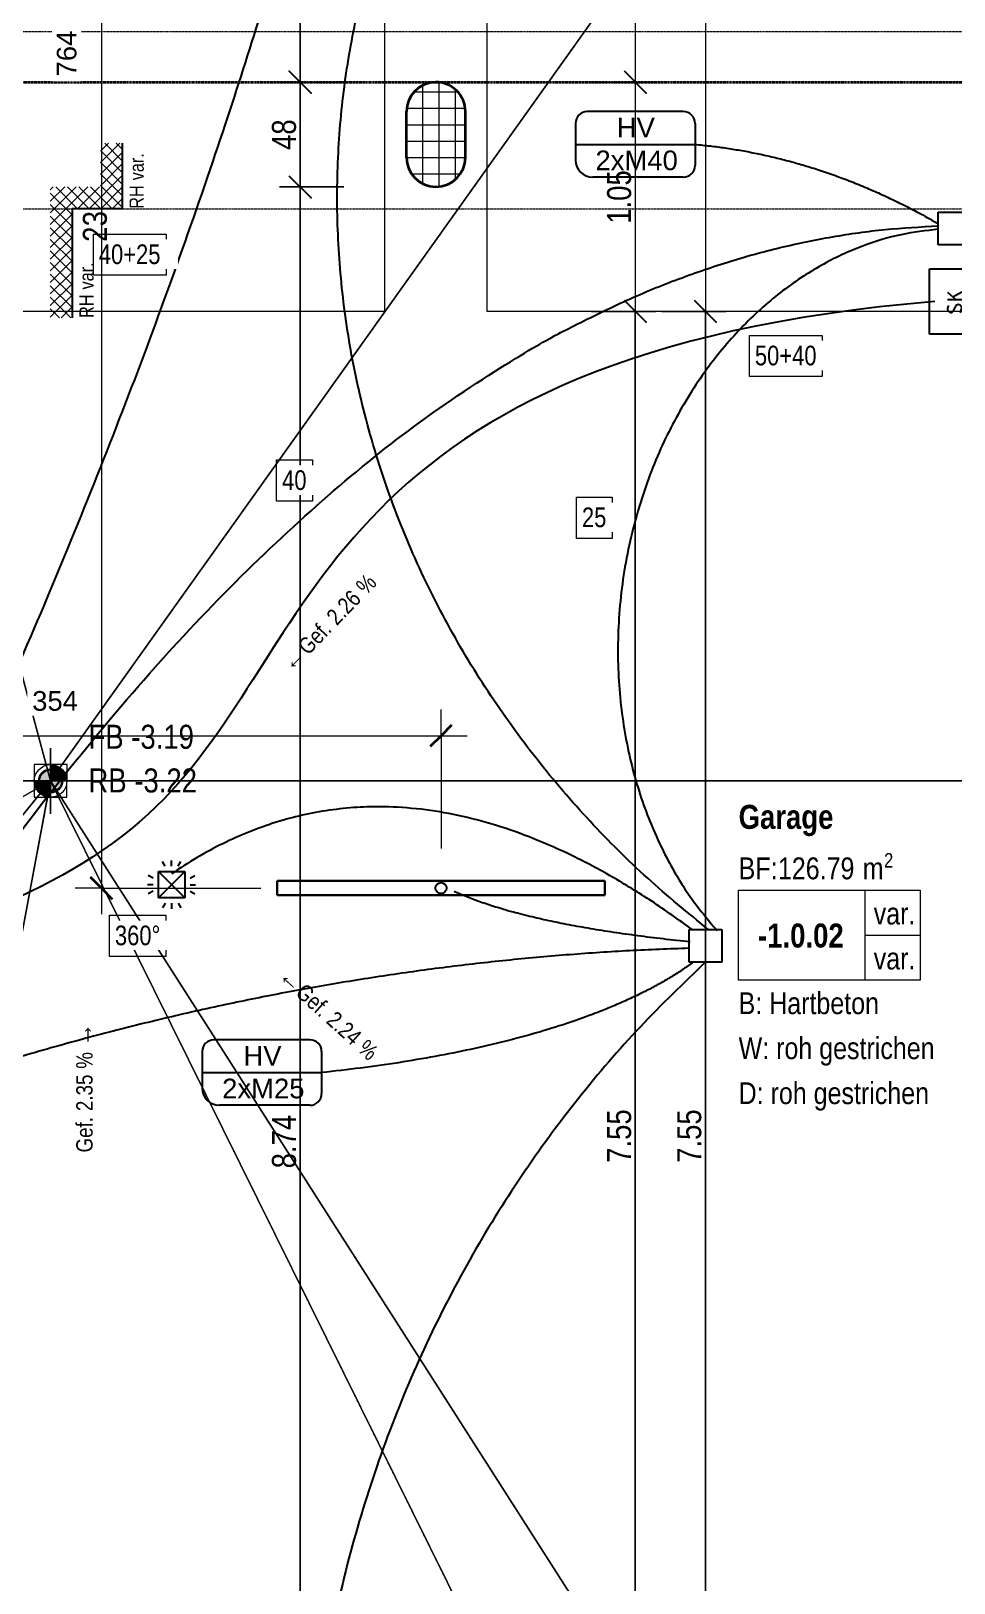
# Model space of a CAD drawing. Header units: millimetres. Extents: x -24363 to 26500, y -21894 to 23000.
# Drawn here: x 5220 to 9449, y -3673 to 3434 of the extents above; entities that cross this region are included whole.
import ezdxf

# ---------------------------------------------------------------- set-up
doc = ezdxf.new("R2010")
doc.units = ezdxf.units.MM
for name, pattern in [('IMPORT-Strich 3_1mm Kanten _3_', [4, 3, -1]), ('IMPORT-Strichpunkt 3_1_1mm Achsen _3_', [5, 3, -1, 0, -1]), ('IMPORT-Unsichtbare Linie _3_', [10000, 0, -10000, 0, 0])]:
    doc.linetypes.add(name, pattern=pattern)
for name, color, linetype, lineweight in [('020 Stützen Bauteilschraffuren Neu', 7, 'Continuous', 5), ('020 Stützen Neu', 7, 'Continuous', 5), ('027 Oberhalb Neu', 7, 'Continuous', 5), ('030 Bodenaufbauten Neu', 7, 'Continuous', 5), ('035 Decken Neu', 7, 'Continuous', 5), ('060 Möbel Einbau Neu', 7, 'Continuous', 5), ('080 Raum Innen Kontur Neu', 7, 'Continuous', 5), ('080 Raum Innen Text Neu', 7, 'Continuous', 5), ('080 Raum Innen Textrahmen Neu', 7, 'Continuous', 5), ('110 Bemassungen Ausführung Neu', 7, 'Continuous', 5), ('111 Bemassung Ausführung Koten Neu', 7, 'Continuous', 5), ('160 Beschriftungen Ausführung Neu', 7, 'Continuous', 5), ('320 Sanitär Neu', 7, 'Continuous', 5), ('Allgemeine Beschriftungen', 7, 'Continuous', 5), ('Bemaßungen', 7, 'Continuous', 9), ('Bemaßungen-50', 7, 'Continuous', 9), ('Elektrische Ausstattung', 7, 'Continuous', 5), ('Elektroinstallationen', 7, 'Continuous', 5), ('Geschossdecken', 7, 'Continuous', 5), ('Kabel', 7, 'Continuous', 5), ('Leuchten', 7, 'Continuous', 5), ('Lichtschalter', 7, 'Continuous', 5), ('Stützen', 7, 'Continuous', 5), ('Tragwerksstützen', 7, 'Continuous', 5)]:
    doc.layers.add(name, color=color, linetype=linetype, lineweight=lineweight)
doc.layers.add('5773_100 Untergeschoss_dwg', color=7, linetype='Continuous', lineweight=5, true_color=0x767676)
doc.layers.add('Detailelemente', color=1, linetype='Continuous', lineweight=25, true_color=0xff0000)
doc.styles.add('Arial', font='arial.ttf', dxfattribs={"height": 77.205882})
doc.styles.add('Arial Narrow', font='ARIALN.TTF', dxfattribs={"height": 110.000002})
doc.styles.add('Arial Narrow_11', font='ARIALN.TTF', dxfattribs={"height": 66})
doc.styles.add('Arial Narrow_2', font='ARIALN.TTF', dxfattribs={"height": 110})
doc.styles.add('Arial Narrow_4', font='ARIALN.TTF', dxfattribs={"height": 75})
doc.styles.add('Arial Narrow_5', font='ARIALN.TTF', dxfattribs={"height": 75.000033})
doc.styles.add('Arial Narrow_8', font='ARIALN.TTF', dxfattribs={"height": 65})
doc.styles.add('Arial Narrow_9', font='ARIALN.TTF', dxfattribs={"height": 100})
doc.styles.add('Arial Narrow_B', font='ARIALNB.TTF', dxfattribs={"height": 110})
doc.styles.add('Arial_1', font='arial.ttf', dxfattribs={"height": 77.088675})
doc.styles.add('Arial_5', font='arial.ttf', dxfattribs={"height": 90})
doc.styles.add('Arial_6', font='arial.ttf', dxfattribs={"width": 0.8, "height": 90})
doc.dimstyles.new('Diagonal_-_1_8_mm_Arial', dxfattribs={"dimscale": 304.8, "dimtxt": 91.823346, "dimasz": 0.328084, "dimexe": 0.393701, "dimexo": 0.246063, "dimgap": 0.287073, "dimtad": 1, "dimdec": 0, "dimlfac": 0.1, "dimzin": 0, "dimdsep": 46, "dimtxsty": 'Arial_5', "dimblk1": 'OBLIQUE', "dimblk2": 'OBLIQUE', "dimsah": 1, "dimcen": 0.09, "dimdle": 0.393701, "dimadec": 3, "dimazin": 2, "dimtfac": 1, "dimtdec": 4, "dimtix": 1, "dimtmove": 0, "dimatfit": 3, "dimfxl": 1, "dimtvp": 1, "dimtfill": 1, "dimtolj": 1, "dimtzin": 0, "dimarcsym": 2})

# ---------------------------------------------------------------- blocks, each defined once
blk = doc.blocks.new('DirectShape - Modell_Elektroplaner_002-17024456-UG')
at = {"layer": 'Geschossdecken', "color": 251, "true_color": 0x666666}
for p, q in [((7096.8, -250), (2000, -7400)), ((2000, -7400), (251.5, -930.7))]:
    blk.add_line(p, q, dxfattribs=at)
blk = doc.blocks.new('DirectShape - Dach-174-17024457-UG')
blk.add_blockref('DirectShape - Modell_Elektroplaner_002-17024456-UG', (0, 0))
blk = doc.blocks.new('DirectShape - Modell_Elektroplaner_002-17024472-UG')
at = {"layer": 'Geschossdecken', "color": 251, "true_color": 0x666666}
for p, q in [((91.6, 75.4), (2441.6, 2010.2)), ((2441.6, 2010.2), (1301.9, -818.4))]:
    blk.add_line(p, q, dxfattribs=at)
blk = doc.blocks.new('DirectShape - Dach-203-17024473-UG')
blk.add_blockref('DirectShape - Modell_Elektroplaner_002-17024472-UG', (0, 0))
blk = doc.blocks.new('DirectShape - Modell_Elektroplaner_002-17024491-UG')
at = {"layer": 'Geschossdecken', "color": 251, "true_color": 0x666666}
for p, q in [((1468.1, 1575.6), (-1208.1, -9717.4)), ((-1208.1, -9717.4), (0, 0))]:
    blk.add_line(p, q, dxfattribs=at)
blk = doc.blocks.new('DirectShape - Dach-165-17024492-UG')
blk.add_blockref('DirectShape - Modell_Elektroplaner_002-17024491-UG', (0, 0))
blk = doc.blocks.new('DirectShape - Modell_Elektroplaner_002-17024652-UG')
at = {"layer": 'Geschossdecken', "color": 251, "true_color": 0x666666}
for p, q in [((6276.6, 5354.1), (3423.4, -4013.2)), ((3423.4, -4013.2), (0, 0))]:
    blk.add_line(p, q, dxfattribs=at)
blk = doc.blocks.new('DirectShape - Dach-168-17024653-UG')
blk.add_blockref('DirectShape - Modell_Elektroplaner_002-17024652-UG', (0, 0))
blk = doc.blocks.new('DirectShape - Modell_Elektroplaner_002-17024805-UG')
at = {"layer": 'Geschossdecken', "color": 251, "true_color": 0x666666}
for p, q in [((1482.3, 22.7), (2775.8, -1515.8)), ((2775.8, -1515.8), (104.1, -56.8))]:
    blk.add_line(p, q, dxfattribs=at)
blk = doc.blocks.new('DirectShape - Dach-204-17024806-UG')
blk.add_blockref('DirectShape - Modell_Elektroplaner_002-17024805-UG', (0, 0))
blk = doc.blocks.new('DirectShape - Modell_Elektroplaner_002-17024929-UG')
at = {"layer": 'Geschossdecken', "color": 251, "true_color": 0x666666}
for p, q in [((190.7, 164), (1516.5, 1303.9)), ((1516.5, 1303.9), (834.2, -586.7))]:
    blk.add_line(p, q, dxfattribs=at)
blk = doc.blocks.new('DirectShape - Dach-205-17024930-UG')
blk.add_blockref('DirectShape - Modell_Elektroplaner_002-17024929-UG', (0, 0))
blk = doc.blocks.new('DirectShape - Modell_Elektroplaner_002-17025032-UG')
at = {"layer": 'Geschossdecken', "color": 251, "true_color": 0x666666}
for p, q in [((0, 0), (3465.1, 3977.2)), ((3465.1, 3977.2), (5508, -4562.5))]:
    blk.add_line(p, q, dxfattribs=at)
blk = doc.blocks.new('DirectShape - Dach-173-17025033-UG')
blk.add_blockref('DirectShape - Modell_Elektroplaner_002-17025032-UG', (0, 0))
blk = doc.blocks.new('DirectShape - Modell_Elektroplaner_002-17025038-UG')
at = {"layer": 'Geschossdecken', "color": 251, "true_color": 0x666666}
for p, q in [((3874.2, 4933.8), (1255.5, -1234.8)), ((1255.5, -1234.8), (-119.9, -155.3))]:
    blk.add_line(p, q, dxfattribs=at)
blk = doc.blocks.new('DirectShape - Dach-172-17025039-UG')
blk.add_blockref('DirectShape - Modell_Elektroplaner_002-17025038-UG', (0, 0))
blk = doc.blocks.new('DirectShape - Modell_Elektroplaner_002-17025104-UG')
at = {"layer": 'Geschossdecken', "color": 251, "true_color": 0x666666}
for p, q in [((5275, -10650), (123.8, -250)), ((5837.9, -7652.8), (5275, -10650))]:
    blk.add_line(p, q, dxfattribs=at)
blk = doc.blocks.new('DirectShape - Dach-166-17025105-UG')
blk.add_blockref('DirectShape - Modell_Elektroplaner_002-17025104-UG', (0, 0))
blk = doc.blocks.new('DirectShape - Modell_Elektroplaner_002-17024703-UG')
at = {"layer": 'Tragwerksstützen', "color": 253, "true_color": 0xa3a3a3}
for p, q in [((-58.6, 226.6), (-84.2, 210.5)), ((-30, 236.6), (-58.6, 226.6)), ((0, 240), (-30, 236.6)), ((30, 236.6), (0, 240)), ((58.6, 226.6), (30, 236.6)), ((84.2, 210.5), (58.6, 226.6)), ((-121.6, 163.6), (-131.6, 135)), ((-105.5, 189.2), (-121.6, 163.6)), ((-84.2, 210.5), (-105.5, 189.2)), ((105.5, 189.2), (84.2, 210.5)), ((121.6, 163.6), (105.5, 189.2)), ((131.6, 135), (121.6, 163.6)), ((-131.6, 135), (-135, 105)), ((-135, 105), (-135, -105)), ((135, 105), (131.6, 135)), ((135, -105), (135, 105)), ((-135, -105), (-131.6, -135)), ((-131.6, -135), (-121.6, -163.6)), ((121.6, -163.6), (131.6, -135)), ((131.6, -135), (135, -105)), ((-121.6, -163.6), (-105.5, -189.2)), ((-105.5, -189.2), (-84.2, -210.5)), ((-84.2, -210.5), (-58.6, -226.6)), ((58.6, -226.6), (84.2, -210.5)), ((84.2, -210.5), (105.5, -189.2)), ((105.5, -189.2), (121.6, -163.6)), ((-58.6, -226.6), (-30, -236.6)), ((-30, -236.6), (0, -240)), ((0, -240), (30, -236.6)), ((30, -236.6), (58.6, -226.6))]:
    blk.add_line(p, q, dxfattribs=at)
blk = doc.blocks.new('DirectShape - Stütze-003-17009866-UG')
blk.add_blockref('DirectShape - Modell_Elektroplaner_002-17024703-UG', (0, 0))
blk = doc.blocks.new('DirectShape - Stütze Tiefgarage_27x48 cm 270 x 480-17051227-UG')
at = {"layer": 'Tragwerksstützen', "color": 253, "true_color": 0xa3a3a3}
for p, q in [((-58.6, 226.6), (-84.2, 210.5)), ((-30, 236.6), (-58.6, 226.6)), ((0, 240), (-30, 236.6)), ((30, 236.6), (0, 240)), ((58.6, 226.6), (30, 236.6)), ((84.2, 210.5), (58.6, 226.6)), ((-121.6, 163.6), (-131.6, 135)), ((-105.5, 189.2), (-121.6, 163.6)), ((-84.2, 210.5), (-105.5, 189.2)), ((105.5, 189.2), (84.2, 210.5)), ((121.6, 163.6), (105.5, 189.2)), ((131.6, 135), (121.6, 163.6)), ((-131.6, 135), (-135, 105)), ((-135, 105), (-135, -105)), ((135, 105), (131.6, 135)), ((135, -105), (135, 105)), ((-135, -105), (-131.6, -135)), ((-131.6, -135), (-121.6, -163.6)), ((121.6, -163.6), (131.6, -135)), ((131.6, -135), (135, -105)), ((-121.6, -163.6), (-105.5, -189.2)), ((-105.5, -189.2), (-84.2, -210.5)), ((-84.2, -210.5), (-58.6, -226.6)), ((58.6, -226.6), (84.2, -210.5)), ((84.2, -210.5), (105.5, -189.2)), ((105.5, -189.2), (121.6, -163.6)), ((-58.6, -226.6), (-30, -236.6)), ((-30, -236.6), (0, -240)), ((0, -240), (30, -236.6)), ((30, -236.6), (58.6, -226.6))]:
    blk.add_line(p, q, dxfattribs=at)
blk = doc.blocks.new('DirectShape - Stütze Tiefgarage_27x48 cm 270 x 480-17051228-UG')
blk.add_blockref('DirectShape - Stütze Tiefgarage_27x48 cm 270 x 480-17051227-UG', (0, 0))
blk = doc.blocks.new('Modell_Elektroplaner_002_ifc-1-UG')
at = {"layer": 'Geschossdecken', "color": 251, "lineweight": 5, "true_color": 0x666666}
for name, p, rotation in [('DirectShape - Dach-174-17024457-UG', (3310, 7400), 359.999751747052), ('DirectShape - Dach-173-17025033-UG', (10585, 0), 131.0636386928433), ('DirectShape - Dach-172-17025039-UG', (3560, 196.2), 38.12629353077551), ('DirectShape - Dach-168-17024653-UG', (10585, 0), 229.5347254273429), ('DirectShape - Dach-205-17024930-UG', (3310, 0), 319.3113811496805), ('DirectShape - Dach-204-17024806-UG', (3310, -2450), 79.41243191358883), ('DirectShape - Dach-203-17024473-UG', (3310, -2450), 11.30968671985262), ('DirectShape - Dach-165-17024492-UG', (10585, -8250), 219.6808764843296), ('DirectShape - Dach-166-17025105-UG', (10585, -10650), 179.999751747052)]:
    blk.add_blockref(name, p, dxfattribs=dict(at, rotation=rotation))
at = {"layer": 'Stützen', "color": 251, "lineweight": 5, "true_color": 0x666666, "rotation": 179.999751747052}
blk.add_blockref('DirectShape - Stütze Tiefgarage_27x48 cm 270 x 480-17051228-UG', (7075, 2960), dxfattribs=at)
at = {"layer": 'Tragwerksstützen', "color": 251, "lineweight": 5, "true_color": 0x666666, "rotation": 179.999751747052}
blk.add_blockref('DirectShape - Stütze-003-17009866-UG', (7075, 2960), dxfattribs=at)
blk = doc.blocks.new('tin_LED_Lichtleiste - Lichtleiste LED 150-17546090-UG')
at = {"layer": 'Leuchten', "color": 150, "lineweight": 25, "true_color": 0x007fff}
for p, q in [((750, 32.5), (-750, 32.5)), ((-750, 32.5), (-750, -32.5)), ((-750, 32.5), (750, 32.5)), ((-750, -32.5), (-750, 32.5)), ((750, -32.5), (750, 32.5)), ((750, 32.5), (750, -32.5)), ((-750, -32.5), (750, -32.5)), ((750, -32.5), (-750, -32.5))]:
    blk.add_line(p, q, dxfattribs=at)
blk.add_circle((0, 0), 25, dxfattribs=at)
blk = doc.blocks.new('tin_Schlaufdose_Flaeche_Decke - 250x180x120-V11-UG')
at = {"layer": 'Elektrische Ausstattung', "color": 94, "lineweight": 25, "true_color": 0x00a500}
for p, q in [((-150, 115), (150, 115)), ((-150, -115), (-150, 115)), ((150, 115), (150, -115)), ((-42.1, 4.1), (-20.9, -6.5)), ((7.5, -33.3), (7.5, 31.4)), ((43.5, 31.4), (7.5, -8.1)), ((21.4, 7.1), (43.9, -33.3)), ((150, -115), (-150, -115))]:
    blk.add_line(p, q, dxfattribs=at)
for centre, radius, start, end in [((-35.5, 17), 14.5, 166.68005, 242.94945), ((-35.5, 17), 14.4, 90.77116, 166.80591), ((-36, -17.5), 48.9, 67.89556, 89.59555), ((-26.8, 7.6), 40.9, 235.43154, 268.51932), ((-28.4, -18.9), 14.4, 272.50152, 346.80592), ((-28.5, -18.8), 14.5, 346.68006, 58.22264)]:
    blk.add_arc(centre, radius, start, end, dxfattribs=at)
blk = doc.blocks.new('tin_Abzweigdose_Flaeche_Decke - 115x115x115-V12-UG')
at = {"layer": 'Detailelemente'}
for p, q in [((-75, 75), (75, 75)), ((-75, -75), (-75, 75)), ((75, 75), (75, -75)), ((75, -75), (-75, -75))]:
    blk.add_line(p, q, dxfattribs=at)
blk = doc.blocks.new('tin_Abzweigdose_Flaeche_Decke - 115x115x115-18254457-UG')
at = {"layer": 'Detailelemente', "color": 150, "true_color": 0x007fff}
for p, q in [((-75, 75), (75, 75)), ((-75, -75), (-75, 75)), ((75, 75), (75, -75)), ((75, -75), (-75, -75))]:
    blk.add_line(p, q, dxfattribs=at)
blk = doc.blocks.new('tin_Beschriftung_Verweis_2 Zeilen - Verteilung_ Leerrohr-18176638-UG')
at = {"layer": 'Elektroinstallationen', "color": 150, "lineweight": 25, "true_color": 0x007fff}
for p, q in [((220, 150), (-220, 150)), ((-273.6, 96.4), (-273.6, -71.4)), ((273.6, 96.4), (273.6, -96.4)), ((-273.6, 0), (273.6, 0)), ((220, -150), (-195, -150))]:
    blk.add_line(p, q, dxfattribs=at)
for centre, radius, start, end in [((-220, 96.4), 53.6, 90, 180), ((220, 96.4), 53.6, 360, 90), ((-195, -71.4), 78.6, 180, 270), ((220, -96.4), 53.6, 270, 0)]:
    blk.add_arc(centre, radius, start, end, dxfattribs=at)
blk = doc.blocks.new('tin_PIR_Decke - PIR Decke 360-18097434-UG')
at = {"layer": 'Lichtschalter', "color": 150, "lineweight": 25, "true_color": 0x007fff}
for p, q in [((-30, 85), (-42.5, 106.7)), ((0, 85), (0, 110)), ((30, 85), (42.5, 106.7)), ((-85, 0), (-110, 0)), ((-85, 30), (-106.7, 42.5)), ((-60.3, 60), (60, 60)), ((-60.3, 60), (60, -60.3)), ((-60, -60.3), (-60, 60)), ((60, 59.7), (-60, -60.3)), ((60, 60), (60, -60.3)), ((85, 30), (106.7, 42.5)), ((85, 0), (110, 0)), ((-85, -30), (-106.7, -42.5)), ((60, -60), (-60, -60)), ((85, -30), (106.7, -42.5)), ((-30, -85), (-42.5, -106.7)), ((0, -85), (0, -110)), ((30, -85), (42.5, -106.7))]:
    blk.add_line(p, q, dxfattribs=at)
blk = doc.blocks.new('tin_Beschriftung_Verweis_2 Zeilen - Verteilung_ Leerrohr-18176771-UG')
at = {"layer": 'Elektroinstallationen', "color": 1, "lineweight": 25, "true_color": 0xff0000}
for p, q in [((220, 150), (-220, 150)), ((-273.6, 96.4), (-273.6, -71.4)), ((273.6, 96.4), (273.6, -96.4)), ((-273.6, 0), (273.6, 0)), ((220, -150), (-195, -150))]:
    blk.add_line(p, q, dxfattribs=at)
for centre, radius, start, end in [((-220, 96.4), 53.6, 90, 180), ((220, 96.4), 53.6, 360, 90), ((-195, -71.4), 78.6, 180, 270), ((220, -96.4), 53.6, 270, 0)]:
    blk.add_arc(centre, radius, start, end, dxfattribs=at)
blk = doc.blocks.new('5773_100 Untergeschoss_dwg-17512464-UG')
at = {"layer": '020 Stützen Bauteilschraffuren Neu', "true_color": 0x808080}
h = blk.add_hatch(dxfattribs=at)
h.set_pattern_fill('FP_22', color=8, style=0, pattern_type=2)
h.set_pattern_definition([(105.551, (5920.53, 4611.07), (72.254, 20.107), []), (15.551, (5920.53, 4611.07), (-20.107, 72.254), [])])
h.paths.add_polyline_path([(6086.8, 4517.2), (6119.2, 4531), (6147, 4552.7), (6168.1, 4580.9), (6181.3, 4613.6), (6185.6, 4648.6), (6180.6, 4683.5), (6124.3, 4885.8), (6110.5, 4918.2), (6088.8, 4945.9), (6060.7, 4967.1), (6028, 4980.3), (5993, 4984.6), (5958.1, 4979.6), (5925.7, 4965.8), (5897.9, 4944.1), (5876.7, 4915.9), (5863.6, 4883.3), (5859.3, 4848.3), (5864.2, 4813.4), (5920.5, 4611.1), (5934.3, 4578.6), (5956, 4550.9), (5984.2, 4529.7), (6016.9, 4516.5), (6051.9, 4512.3), (6062.2, 4513.7)])
at = {"layer": '111 Bemassung Ausführung Koten Neu'}
for points in [[(5187.9, 1443.7), (5174.7, 1469.8), (5152.5, 1488.9), (5124.7, 1498), (5095.5, 1495.8), (5115.6, 1423.6)], [(5135.7, 1351.3), (5115.6, 1423.6), (5043.4, 1403.5), (5057.4, 1376.7), (5078.7, 1358.3), (5106.5, 1349.1)]]:
    blk.add_hatch(color=256, dxfattribs=at).paths.add_polyline_path(points)
at = {"layer": '160 Beschriftungen Ausführung Neu', "true_color": 0x999999}
h = blk.add_hatch(dxfattribs=at)
h.set_pattern_fill('FP_17', color=253, style=0, pattern_type=2)
h.set_pattern_definition([(150.551, (4532.18, 3980.787), (18.4368, 32.6548), []), (60.551, (4532.18, 3980.787), (-32.6548, 18.4368), [])])
h.paths.add_polyline_path([(4545.8, 3465.6), (4642.1, 3492.4), (4508.1, 3974.1), (4729.7, 4035.7), (4649.2, 4324.8), (4552.9, 4298), (4606.5, 4105.3), (4384.9, 4043.6)])
at = {"layer": '320 Sanitär Neu', "true_color": 0x002600}
h = blk.add_hatch(color=98, dxfattribs=at)
h.paths.add_polyline_path([(5130.4, 1370.6), (5143.6, 1376.2), (5154.9, 1385.1), (5163.5, 1396.5), (5169.1, 1411.7), (5170.6, 1424.1), (5168.6, 1438.3), (5163, 1451.5), (5154.1, 1462.9), (5142.7, 1471.5), (5129.3, 1476.9), (5115.1, 1478.6), (5100.9, 1476.6), (5087.7, 1471), (5076.3, 1462.1), (5067.7, 1450.6), (5062.4, 1437.3), (5060.6, 1423.1), (5062.6, 1408.8), (5068.2, 1395.6), (5077.1, 1384.3), (5088.6, 1375.7), (5101.9, 1370.3), (5116.1, 1368.6)])
h.paths.add_polyline_path([(5129, 1375.4), (5116.1, 1373.6), (5103.1, 1375.2), (5091, 1380.1), (5080.6, 1387.9), (5072.6, 1398.2), (5067.4, 1410.2), (5065.6, 1423.1), (5067.2, 1436.1), (5072.1, 1448.2), (5079.9, 1458.6), (5090.2, 1466.6), (5102.2, 1471.8), (5115.1, 1473.6), (5128.1, 1472), (5140.2, 1467.1), (5150.6, 1459.3), (5158.7, 1449), (5163.8, 1437), (5165.6, 1424.1), (5163.7, 1410.2), (5159.2, 1399), (5151.3, 1388.6), (5141, 1380.5)])
for points in [[(5075.1, 1386.4), (5080.6, 1387.9), (5072.6, 1398.2), (5067.4, 1410.2), (5065.6, 1423.1), (5067.2, 1436.1), (5061.7, 1434.5), (5060.6, 1421.6), (5062.6, 1408.8), (5067.5, 1396.9)], [(5129, 1375.4), (5141, 1380.5), (5151.3, 1388.6), (5159.2, 1399), (5164, 1411.1), (5165.6, 1424.1), (5163.8, 1437), (5158.7, 1449), (5150.6, 1459.3), (5140.2, 1467.1), (5128.1, 1472), (5115.1, 1473.6), (5102.2, 1471.8), (5090.2, 1466.6), (5079.9, 1458.6), (5072.1, 1448.2), (5067.2, 1436.1), (5065.6, 1423.1), (5067.4, 1410.2), (5072.6, 1398.2), (5081.4, 1387.3), (5091, 1380.1), (5103.1, 1375.2), (5116.1, 1373.6)]]:
    blk.add_hatch(color=98, dxfattribs=at).paths.add_polyline_path(points)
at = {"layer": '020 Stützen Neu', "lineweight": 35}
for p, q in [((6124.3, 4885.8), (6180.6, 4683.5)), ((5920.5, 4611.1), (5864.2, 4813.4))]:
    blk.add_line(p, q, dxfattribs=at)
for centre, start, end in [((5994.3, 4849.6), 105.551, 195.551), ((5994.3, 4849.6), 15.551, 105.551), ((6050.6, 4647.3), 285.551, 15.551), ((6050.6, 4647.3), 195.551, 285.551)]:
    blk.add_arc(centre, 135, start, end, dxfattribs=at)
at = {"layer": '027 Oberhalb Neu', "linetype": 'IMPORT-Strichpunkt 3_1_1mm Achsen _3_', "flags": 128}
blk.add_lwpolyline([(9518.8, 6209.3), (-11314.6, 411.7), (-11271.7, 257.5), (-14653.2, -683.5), (-11940.1, -10433), (-10533.5, -10041.6)], dxfattribs=at)
at = {"layer": '027 Oberhalb Neu', "linetype": 'IMPORT-Strichpunkt 3_1_1mm Achsen _3_', "lineweight": 35, "flags": 128}
blk.add_lwpolyline([(-11925.8, -9439.8), (-14311, -868.5), (-10968.1, 61.8), (-11021.7, 254.4), (9580.5, 5987.7)], dxfattribs=at)
at = {"layer": '030 Bodenaufbauten Neu', "color": 8, "linetype": 'IMPORT-Unsichtbare Linie _3_', "true_color": 0x808080, "flags": 128}
for points in [[(6970.4, 9361.4), (8108.9, 9678.3), (5115.6, 1423.6), (3694.8, 1.9), (3429.7, 954.4), (2571.1, 4039.8)], [(4152, -774.2), (5115.6, 1423.6), (12866.4, -7214.7), (5115.6, 1423.6), (1693.8, 7192.4), (1512.8, 7842.7), (6874.1, 9334.7)], [(2571.1, 4039.8), (2573.3, 4037.7), (3431.2, 954.8), (3429.7, 954.4), (5115.6, 1423.6), (1693.8, 7192.4), (3429.7, 954.4), (5115.6, 1423.6), (12409.3, -5110.2), (5115.6, 1423.6), (3694.8, 1.9), (3732.6, -134.2), (3491.8, -201.2), (3845.7, -1472.9), (4058.8, -986.9)], [(4152, -774.2), (5115.6, 1423.6), (5928, -8023.2)]]:
    blk.add_lwpolyline(points, dxfattribs=at)
for points in [[(10197.5, 2837.8), (5115.6, 1423.6), (8108.9, 9678.3), (8280.6, 9726.1)], [(12409.3, -5110.2), (12650.1, -5043.2), (13293.6, -7355.3), (13052.7, -7422.3), (12409.3, -5110.2), (12985.7, -7181.5), (12866.4, -7214.7), (6217.9, -9064.9), (5928, -8023.2), (5115.6, 1423.6), (10197.5, 2837.8)]]:
    blk.add_lwpolyline(points, close=True, dxfattribs=at)
at = {"layer": '035 Decken Neu', "linetype": 'IMPORT-Strichpunkt 3_1_1mm Achsen _3_', "flags": 128}
blk.add_lwpolyline([(2424.8, 3633.1), (2486.4, 3411.5), (9495.1, 5361.9), (8213.6, 9966.9), (6903.4, 9602.3)], dxfattribs=at)
at = {"layer": '035 Decken Neu', "linetype": 'IMPORT-Strich 3_1mm Kanten _3_', "flags": 128}
for points in [[(13052.7, -7422.3), (5115.6, 1423.6), (8213.6, 9966.9)], [(3188.8, 887.4), (3429.7, 954.4), (5115.6, 1423.6), (1204.9, 8016.5)], [(10197.5, 2837.8), (5115.6, 1423.6), (6044.1, -9372.7)]]:
    blk.add_lwpolyline(points, dxfattribs=at)
at = {"layer": '060 Möbel Einbau Neu', "flags": 128}
blk.add_lwpolyline([(6970.4, 9361.4), (7919.3, 9625.5), (9259.8, 4808.6), (6466, 4031.1), (5125.5, 8848)], dxfattribs=at)
blk.add_lwpolyline([(1878.9, 7944.6), (4672.7, 8722), (6013.2, 3905.1), (3219.4, 3127.6)], close=True, dxfattribs=at)
at = {"layer": '080 Raum Innen Kontur Neu', "color": 9, "true_color": 0xc0c0c0}
for p, q in [((6124.3, 4885.8), (6180.6, 4683.5)), ((5920.5, 4611.1), (5864.2, 4813.4))]:
    blk.add_line(p, q, dxfattribs=at)
for centre, start, end in [((5994.3, 4849.6), 105.551, 195.551), ((5994.3, 4849.6), 15.551, 105.551), ((6050.6, 4647.3), 285.551, 15.551), ((6050.6, 4647.3), 195.551, 285.551)]:
    blk.add_arc(centre, 135, start, end, dxfattribs=at)
at = {"layer": '080 Raum Innen Textrahmen Neu'}
for p, q in [((8842.9, 1941.8), (8953.2, 1545.1)), ((8898, 1743.5), (9143.5, 1811.8))]:
    blk.add_line(p, q, dxfattribs=at)
at = {"layer": '080 Raum Innen Textrahmen Neu', "flags": 128}
blk.add_lwpolyline([(8286.3, 1786.9), (9088.3, 2010.1), (9198.7, 1613.4), (8396.7, 1390.3)], close=True, dxfattribs=at)
at = {"layer": '110 Bemassungen Ausführung Neu', "color": 254, "true_color": 0xcccccc}
for p, q in [((6645.5, 5170.9), (6928.5, 5249.7)), ((5268.6, 4787.8), (5551.6, 4866.5)), ((7236.5, 4245.5), (7519.5, 4324.3)), ((6927, 4159.4), (7210, 4238.1))]:
    blk.add_line(p, q, dxfattribs=at)
at = {"layer": '110 Bemassungen Ausführung Neu', "color": 254, "true_color": 0xcccccc, "flags": 128}
for points in [[(6068.6, 9188.3), (6088.7, 9116.1), (7429.2, 4299.1), (9453.3, -2974.5), (7429.2, 4299.1)], [(5759.1, 9102.2), (5779.2, 9030), (6838.2, 5224.6), (7119.7, 4213), (9143.8, -3060.6), (9438.8, -4120.3), (9143.8, -3060.6)], [(6088.7, 9116.1), (7429.2, 4299.1), (9453.3, -2974.5), (10793.8, -7791.4), (9453.3, -2974.5), (10793.8, -7791.4), (10860.8, -8032.3), (10968.1, -8417.7)], [(5779.2, 9030), (6838.2, 5224.6), (7119.7, 4213), (9143.8, -3060.6), (7119.7, 4213)], [(4279.8, 8690.5), (4299.9, 8618.3), (5358.9, 4812.9), (5487.6, 4350.5), (7830.7, -4069.6), (7959.4, -4532)], [(7830.7, -4069.6), (5487.6, 4350.5), (5358.9, 4812.9), (4299.9, 8618.3), (5358.9, 4812.9), (5487.6, 4350.5), (7830.7, -4069.6), (7959.4, -4532), (9005, -8289.2), (9025.1, -8361.5)]]:
    blk.add_lwpolyline(points, dxfattribs=at)
at = {"layer": '110 Bemassungen Ausführung Neu', "color": 254, "lineweight": 25, "true_color": 0xcccccc, "flags": 128}
for points in [[(6776.6, 5259.3), (6899.8, 5189.8)], [(5426, 4385.2), (5549.2, 4315.7)], [(7367.6, 4333.9), (7490.8, 4264.4)], [(7058.1, 4247.8), (7181.3, 4178.2)]]:
    blk.add_lwpolyline(points, close=True, dxfattribs=at)
blk.add_lwpolyline([(5420.5, 4778.1), (5297.3, 4847.7), (5420.5, 4778.1), (5297.3, 4847.7)], dxfattribs=at)
at = {"layer": '110 Bemassungen Ausführung Neu', "color": 254, "true_color": 0xcccccc, "flags": 128}
blk.add_lwpolyline([(5680.3, 4404.1), (5397.3, 4325.3)], close=True, dxfattribs=at)
at = {"layer": '111 Bemassung Ausführung Koten Neu', "flags": 128}
for points in [[(5075.4, 1568.1), (5155.8, 1279.1)], [(5260.1, 1463.8), (4971.1, 1383.4)]]:
    blk.add_lwpolyline(points, close=True, dxfattribs=at)
at = {"layer": '111 Bemassung Ausführung Koten Neu'}
blk.add_circle((5115.6, 1423.6), 75, dxfattribs=at)
blk.add_circle((5115.6, 1423.6), 75, dxfattribs=at)
at = {"layer": '160 Beschriftungen Ausführung Neu', "color": 253, "lineweight": 25, "true_color": 0x999999, "flags": 128}
blk.add_lwpolyline([(4649.2, 4324.8), (4729.7, 4035.7), (4508.1, 3974.1), (4642.1, 3492.4)], dxfattribs=at)
at = {"layer": '320 Sanitär Neu', "color": 98, "true_color": 0x002600}
for p, q in [((5067.2, 1436.1), (5061.7, 1434.5)), ((5080.6, 1387.9), (5075.1, 1386.4))]:
    blk.add_line(p, q, dxfattribs=at)
at = {"layer": '320 Sanitär Neu', "color": 98, "true_color": 0x002600, "flags": 128}
blk.add_lwpolyline([(5063.5, 1331.2), (5208, 1371.4), (5167.8, 1516), (5023.3, 1475.7)], close=True, dxfattribs=at)
at = {"layer": '320 Sanitär Neu', "color": 98, "true_color": 0x002600}
for radius in [55, 50]:
    blk.add_circle((5115.6, 1423.6), radius, dxfattribs=at)
at = {"layer": '080 Raum Innen Text Neu', "color": 254, "true_color": 0xcccccc, "attachment_point": 1, "rotation": 15.551, "line_spacing_factor": 0.974696}
for s, insert, char_height, width, style in [('Garage', (8181.6, 2163.2), 110, 521.434, 'Arial Narrow_B'), ('2', (8882.7, 2128.9), 66, 50.253, 'Arial Narrow_11'), ('126.79', (8419.7, 1979.4), 100, 418.762, 'Arial Narrow_9'), (' m', (8763.2, 2075), 100, 153.505, 'Arial Narrow_9'), ('BF:', (8246.2, 1931.2), 100, 214.907, 'Arial Narrow_9'), ('var.', (8897.9, 1897.7), 100, 228.416, 'Arial Narrow_9'), ('-1.0.02', (8413.1, 1663.5), 110, 468.75, 'Arial Narrow_B'), ('var.', (8953.1, 1699.4), 100, 228.416, 'Arial Narrow_9'), ('B: Hartbeton', (8411.8, 1336.1), 100, 769.982, 'Arial Narrow_9'), ('W: roh gestrichen', (8467, 1137.8), 100, 1074.537, 'Arial Narrow_9'), ('D: roh gestrichen', (8522.2, 939.4), 100, 1043.836, 'Arial Narrow_9')]:
    blk.add_mtext(s, dxfattribs=dict(at, insert=insert, char_height=char_height, width=width, style=style))
at = {"layer": '110 Bemassungen Ausführung Neu', "color": 254, "true_color": 0xcccccc, "char_height": 110, "attachment_point": 1, "rotation": 105.551, "line_spacing_factor": 0.974696, "style": 'Arial Narrow'}
for s, insert, width in [('1.05', (6887.8, 4564.8), 293.138), ('48', (5317.8, 4478.8), 167.507), ('7.55', (8350.1, 508.3), 293.138), ('7.55', (8040.6, 422.2), 293.138), ('8.74', (6568, -13.6), 293.138)]:
    blk.add_mtext(s, dxfattribs=dict(at, insert=insert, width=width))
at = {"layer": '111 Bemassung Ausführung Koten Neu', "color": 254, "true_color": 0xcccccc, "char_height": 110, "attachment_point": 1, "rotation": 15.551, "line_spacing_factor": 0.974696, "style": 'Arial Narrow'}
for s, insert, width in [('FB -3.19', (5213.7, 1717.8), 579.521), ('RB -3.22', (5267.3, 1525.1), 595.731)]:
    blk.add_mtext(s, dxfattribs=dict(at, insert=insert, width=width))
at = {"layer": '160 Beschriftungen Ausführung Neu', "color": 254, "true_color": 0xcccccc, "attachment_point": 1}
for s, insert, char_height, width, rotation, line_spacing_factor, style in [('var.', (4726.7, 4170.2), 65, 148.475, 105.551, 0.974696, 'Arial Narrow_8'), ('RH', (4761.6, 4044.6), 65, 129.317, 105.551, 0.974696, 'Arial Narrow_8'), ('3', (4577, 3909.8), 110, 83.754, 105.551, 0.974696, 'Arial Narrow_2'), ('2', (4596.1, 3841.2), 110, 83.754, 105.551, 0.974696, 'Arial Narrow_2'), ('var.', (4639.1, 3626.9), 65, 148.475, 105.551, 0.974696, 'Arial Narrow_8'), ('RH', (4674.1, 3501.3), 65, 129.317, 105.551, 0.974696, 'Arial Narrow_8'), (' %', (6204, 2642.6), 75, 120.661, 61.51975, 0.974696, 'Arial Narrow_5'), ('2.26', (6123, 2493.2), 75, 199.874, 61.51975, 0.974696, 'Arial Narrow_5'), ('Gef.', (6032.6, 2326.7), 75, 194.347, 61.51975, 0.974696, 'Arial Narrow_5'), ('\\fArial|b0|i0|c238|p34|;←', (5976.2, 2232.7), 77.206, 128.549, 61.51975, 0.941778, 'Arial'), ('\\fArial|b0|i0|c238|p34|;←', (6391.1, 902), 77.206, 128.549, 333.49046, 0.941778, 'Arial'), ('Gef.', (6487, 848.8), 75, 194.347, 333.49046, 0.974696, 'Arial Narrow_5'), ('2.24', (6656.6, 764.3), 75, 199.874, 333.49046, 0.974696, 'Arial Narrow_5'), (' %', (6808.7, 688.4), 75, 120.661, 333.49046, 0.974696, 'Arial Narrow_5'), ('\\fArial|b0|i0|c238|p34|;→', (5550.1, 282.7), 77.089, 128.357, 105.551, 0.941778, 'Arial_1'), (' %', (5588.4, 162.3), 75, 120.661, 105.551, 0.974696, 'Arial Narrow_4'), ('2.35', (5634, -1.4), 75, 199.874, 105.551, 0.974696, 'Arial Narrow_4'), ('Gef.', (5684.8, -184), 75, 194.347, 105.551, 0.974696, 'Arial Narrow_4')]:
    blk.add_mtext(s, dxfattribs=dict(at, insert=insert, char_height=char_height, width=width, rotation=rotation, line_spacing_factor=line_spacing_factor, style=style))
blk = doc.blocks.new('DIMBLOCK55-UG')
at = {"layer": 'Bemaßungen-50'}
for p, q in [((3560, 207.2), (3560, 327.2)), ((7098.6, 207.2), (7098.6, 327.2)), ((3440, 207.2), (7218.6, 207.2)), ((3560, 207.2), (3560, 202.9)), ((7098.6, 207.2), (7098.5, -309.3))]:
    blk.add_line(p, q, dxfattribs=at)
at = {"layer": 'Bemaßungen-50', "lineweight": 35}
for p, q in [((3560, 207.2), (3610, 257.2)), ((7098.6, 207.2), (7148.6, 257.2)), ((3560, 207.2), (3510, 157.2)), ((7098.6, 207.2), (7048.6, 157.2))]:
    blk.add_line(p, q, dxfattribs=at)
at = {"layer": 'Bemaßungen-50', "color": 0, "insert": (5225.4, 411.5), "char_height": 90, "width": 249.194, "attachment_point": 1, "rotation": 359.99975, "line_spacing_factor": 0.941778, "style": 'Arial_5', "bg_fill": 3, "box_fill_scale": 1.25, "bg_fill_color": 256, "bg_fill_true_color": 13158600, "bg_fill_transparency": 0}
blk.add_mtext('354', dxfattribs=at)
blk = doc.blocks.new('_Oblique')
at = {"color": 0, "linetype": 'ByBlock', "lineweight": -2}
blk.add_line((-0.5, -0.5), (0.5, 0.5), dxfattribs=at)
blk = doc.blocks.new('DIMBLOCK56-UG')
at = {"layer": 'Bemaßungen-50'}
for p, q in [((5542.5, 7270), (5542.5, -610.7)), ((5542.5, 7150), (5538.2, 7150)), ((5542.5, 7150), (5662.5, 7150)), ((5542.5, -490.7), (5422.5, -490.7)), ((5542.5, -490.7), (6273.5, -490.7))]:
    blk.add_line(p, q, dxfattribs=at)
at = {"layer": 'Bemaßungen-50', "lineweight": 35}
for p, q in [((5542.5, 7150), (5492.5, 7200)), ((5542.5, 7150), (5592.5, 7100)), ((5542.5, -490.7), (5492.5, -440.7)), ((5542.5, -490.7), (5592.5, -540.7))]:
    blk.add_line(p, q, dxfattribs=at)
at = {"layer": 'Bemaßungen-50', "color": 0, "insert": (5338.2, 3225.8), "char_height": 90, "width": 249.194, "attachment_point": 1, "rotation": 90, "line_spacing_factor": 0.941778, "style": 'Arial_5', "bg_fill": 3, "box_fill_scale": 1.25, "bg_fill_color": 256, "bg_fill_true_color": 13158600, "bg_fill_transparency": 0}
blk.add_mtext('764', dxfattribs=at)
blk = doc.blocks.new('DIMBLOCK58-UG')
at = {"layer": 'Bemaßungen-50'}
for p, q in [((3560, 6100.3), (3560, 6220.3)), ((7098.5, 6100.3), (7098.5, 6220.3)), ((7218.5, 6100.3), (3440, 6100.3)), ((3560, 6100.3), (3560, 3277.6)), ((7098.5, 6100.3), (7098.5, 5340.7))]:
    blk.add_line(p, q, dxfattribs=at)
at = {"layer": 'Bemaßungen-50', "lineweight": 35}
for p, q in [((3560, 6100.3), (3610, 6150.3)), ((7098.5, 6100.3), (7148.5, 6150.3)), ((3560, 6100.3), (3510, 6050.3)), ((7098.5, 6100.3), (7048.5, 6050.3))]:
    blk.add_line(p, q, dxfattribs=at)
at = {"layer": 'Bemaßungen-50', "color": 0, "insert": (5225.5, 6304.7), "char_height": 90, "width": 249.194, "attachment_point": 1, "line_spacing_factor": 0.941778, "style": 'Arial_5', "bg_fill": 3, "box_fill_scale": 1.25, "bg_fill_color": 256, "bg_fill_true_color": 13158600, "bg_fill_transparency": 0}
blk.add_mtext('354', dxfattribs=at)

msp = doc.modelspace()

# ---------------------------------------------------------------- linework, layer by layer
at = {"layer": 'Allgemeine Beschriftungen', "color": 1, "lineweight": 18, "true_color": 0xff0000, "flags": 128}
for points in [[(5505.8, 2504.3), (5839, 2504.3), (5839, 2315.3), (5505.8, 2315.3)], [(6345.5, 1469.8), (6509.1, 1469.8), (6509.1, 1280.8), (6345.5, 1280.8)]]:
    msp.add_lwpolyline(points, close=True, dxfattribs=at)
at = {"layer": 'Allgemeine Beschriftungen', "color": 94, "lineweight": 18, "true_color": 0x00a500, "flags": 128}
msp.add_lwpolyline([(8511.6, 2040.4), (8844.8, 2040.4), (8844.8, 1851.4), (8511.6, 1851.4)], close=True, dxfattribs=at)
at = {"layer": 'Allgemeine Beschriftungen', "color": 150, "lineweight": 18, "true_color": 0x007fff, "flags": 128}
for points in [[(7719.2, 1299.5), (7882.8, 1299.5), (7882.8, 1110.5), (7719.2, 1110.5)], [(5579.6, -615), (5838.4, -615), (5838.4, -804), (5579.6, -804)]]:
    msp.add_lwpolyline(points, close=True, dxfattribs=at)
at = {"layer": 'Kabel', "color": 1, "lineweight": 25, "true_color": 0xff0000}
for points, weights in [([(4020.3, -1835.4), (6380.4, 2598.8), (7085, 6940)], [1, 0.988301024581, 1]), ([(4084.7, -2135.4), (5366.2, -6207.6), (7097.9, -10240)], [1, 0.998696300662, 1])]:
    msp.add_rational_spline(points, weights, degree=2, dxfattribs=at)
at = {"layer": 'Kabel', "color": 190, "lineweight": 25, "true_color": 0x7700ff}
msp.add_open_spline([(9175, 6563.4), (9327.7, 2250.2), (10865.1, 2250.2)], degree=2, dxfattribs=at)
at = {"layer": 'Kabel', "color": 150, "lineweight": 25, "true_color": 0x007fff}
for points, weights in [([(8323.2, -680.3), (5516.6, 1510.1), (7066, 4477)], [1, 0.784451704809, 1]), ([(9375.8, 2525.9), (5703.6, 2253.6), (8363.5, -685.3)], [1, 0.370343178306, 1]), ([(8234.8, -766.4), (5971.8, -834.4), (3792.5, -1758)], [1, 0.982083616266, 1]), ([(8309.8, -830.3), (5193.7, -3691.4), (7066, -7626.8)], [1, 0.797878002457, 1]), ([(8254.1, -830.3), (7731.7, -1212.7), (6552, -1335.3)], [1, 0.941605983724, 1])]:
    msp.add_rational_spline(points, weights, degree=2, dxfattribs=at)
at = {"layer": 'Kabel', "color": 1, "lineweight": 25, "true_color": 0xff0000}
for points in [[(8262.5, 2914.6), (8836.5, 2863.4), (9375.8, 2552.1)], [(4106.5, -1835.4), (6641.5, 2446), (9375.8, 2541.5)]]:
    msp.add_open_spline(points, degree=2, dxfattribs=at)
at = {"layer": 'Kabel', "color": 94, "lineweight": 25, "true_color": 0x00a500}
msp.add_open_spline([(9360.8, 2195.2), (6571.5, 1961.9), (6517.5, -768.5), (2035, -1082), (-1549.1, -880.9), (-3350, -498.1), (-4009.5, -511.7), (-4570.5, -392.5)], degree=3, knots=[0, 0, 0, 0, 10.961799, 22.788326, 33.6417, 40.302376, 43.664446, 43.664446, 43.664446, 43.664446], dxfattribs=at)
at = {"layer": 'Kabel', "color": 150, "lineweight": 25, "true_color": 0x007fff}
for points in [[(8249.9, -680.3), (6921.8, 297), (5864.3, -425)], [(8239.8, -737), (7492.4, -660.6), (7158.5, -505.7)]]:
    msp.add_open_spline(points, degree=2, dxfattribs=at)

# ---------------------------------------------------------------- block references
at = {"lineweight": 5}
msp.add_blockref('Modell_Elektroplaner_002_ifc-1-UG', (0, 0), dxfattribs=at)
at = {"layer": '5773_100 Untergeschoss_dwg', "color": 254, "true_color": 0xcccccc, "rotation": 344.449}
msp.add_blockref('5773_100 Untergeschoss_dwg-17512464-UG', (0, 0), dxfattribs=at)
at = {"layer": 'Detailelemente'}
msp.add_blockref('tin_Abzweigdose_Flaeche_Decke - 115x115x115-V12-UG', (9450.8, 2529.8), dxfattribs=at)
at = {"layer": 'Detailelemente', "color": 150, "true_color": 0x007fff}
msp.add_blockref('tin_Abzweigdose_Flaeche_Decke - 115x115x115-18254457-UG', (8309.8, -755.3), dxfattribs=at)
at = {"layer": 'Elektrische Ausstattung', "color": 94, "lineweight": 25, "true_color": 0x00a500, "rotation": 89.9999999999999}
msp.add_blockref('tin_Schlaufdose_Flaeche_Decke - 250x180x120-V11-UG', (9450.8, 2195.2), dxfattribs=at)
at = {"layer": 'Elektroinstallationen', "color": 1, "lineweight": 25, "true_color": 0xff0000}
msp.add_blockref('tin_Beschriftung_Verweis_2 Zeilen - Verteilung_ Leerrohr-18176771-UG', (7988.6, 2914.6), dxfattribs=at)
at = {"layer": 'Elektroinstallationen', "color": 150, "lineweight": 25, "true_color": 0x007fff}
msp.add_blockref('tin_Beschriftung_Verweis_2 Zeilen - Verteilung_ Leerrohr-18176638-UG', (6278.1, -1335.3), dxfattribs=at)
at = {"layer": 'Leuchten', "color": 150, "lineweight": 25, "true_color": 0x007fff, "rotation": 180}
msp.add_blockref('tin_LED_Lichtleiste - Lichtleiste LED 150-17546090-UG', (7098.5, -490.7), dxfattribs=at)
at = {"layer": 'Lichtschalter', "color": 150, "lineweight": 25, "true_color": 0x007fff}
msp.add_blockref('tin_PIR_Decke - PIR Decke 360-18097434-UG', (5864.3, -475), dxfattribs=at)

# ---------------------------------------------------------------- texts
at = {"layer": 'Allgemeine Beschriftungen', "color": 1, "lineweight": 18, "true_color": 0xff0000, "char_height": 90, "attachment_point": 1, "style": 'Arial_5'}
for s, insert, width in [('HV', (7903.7, 3036.7), 208.439), ('2xM40', (7806.2, 2886.7), 444.937)]:
    msp.add_mtext(s, dxfattribs=dict(at, insert=insert, width=width))
at = {"layer": 'Allgemeine Beschriftungen', "color": 150, "lineweight": 18, "true_color": 0x007fff, "char_height": 90, "attachment_point": 1, "style": 'Arial_5'}
for s, insert, width in [('HV', (6193.3, -1213.3), 208.439), ('2xM25', (6095.8, -1363.3), 444.937)]:
    msp.add_mtext(s, dxfattribs=dict(at, insert=insert, width=width))

# ---------------------------------------------------------------- next in the draw order: texts
at = {"layer": 'Allgemeine Beschriftungen', "color": 1, "lineweight": 18, "true_color": 0xff0000, "char_height": 90, "attachment_point": 1, "style": 'Arial_6', "bg_fill": 3, "box_fill_scale": 1.25, "bg_fill_color": 256, "bg_fill_true_color": 13158600, "bg_fill_transparency": 0}
for s, insert, width in [('40+25', (5530.8, 2456.8), 339.915), ('40', (6370.5, 1422.3), 134.684)]:
    msp.add_mtext(s, dxfattribs=dict(at, insert=insert, width=width))
at = {"layer": 'Allgemeine Beschriftungen', "color": 94, "lineweight": 18, "true_color": 0x00a500, "insert": (8536.6, 1993), "char_height": 90, "width": 339.915, "attachment_point": 1, "style": 'Arial_6', "bg_fill": 3, "box_fill_scale": 1.25, "bg_fill_color": 256, "bg_fill_true_color": 13158600, "bg_fill_transparency": 0}
msp.add_mtext('50+40', dxfattribs=at)
at = {"layer": 'Allgemeine Beschriftungen', "color": 150, "lineweight": 18, "true_color": 0x007fff, "char_height": 90, "attachment_point": 1, "style": 'Arial_6', "bg_fill": 3, "box_fill_scale": 1.25, "bg_fill_color": 256, "bg_fill_true_color": 13158600, "bg_fill_transparency": 0}
for s, insert, width in [('25', (7744.2, 1252.1), 134.684), ('360°', (5604.6, -662.4), 250.126)]:
    msp.add_mtext(s, dxfattribs=dict(at, insert=insert, width=width))

# ---------------------------------------------------------------- next in the draw order: dimensions: what is measured, and where the dimension line sits
at = {"layer": 'Bemaßungen'}
dim = msp.add_linear_dim(base=(7098.6, 207.2), p1=(3560, 277.9), p2=(7098.5, -384.3), angle=359.99975, dimstyle='Diagonal_-_1_8_mm_Arial', override={"dimpost": '<>', "dimfxl": 3599.970735}, dxfattribs=at)
dim.commit()
dim.dimension.update_dxf_attribs({"geometry": 'DIMBLOCK55-UG', "text_midpoint": (5329.3, 340.6)})

# ---------------------------------------------------------------- next in the draw order: dimensions: what is measured, and where the dimension line sits
dim = msp.add_linear_dim(base=(5542.5, -490.7), p1=(5613.2, 7150), p2=(6348.5, -490.7), angle=89.99975, dimstyle='Diagonal_-_1_8_mm_Arial', override={"dimpost": '<>', "dimfxl": 7675.933324}, dxfattribs=at)
dim.commit()
dim.dimension.update_dxf_attribs({"geometry": 'DIMBLOCK56-UG', "text_midpoint": (5409, 3329.7)})

# ---------------------------------------------------------------- next in the draw order: dimensions: what is measured, and where the dimension line sits
dim = msp.add_linear_dim(base=(3560, 6100.3), p1=(7098.5, 5265.7), p2=(3560, 3202.6), dimstyle='Diagonal_-_1_8_mm_Arial', override={"dimpost": '<>', "dimfxl": 4096.07257}, dxfattribs=at)
dim.commit()
dim.dimension.update_dxf_attribs({"geometry": 'DIMBLOCK58-UG', "text_midpoint": (5329.3, 6233.8)})

doc.saveas('drawing.dxf')
